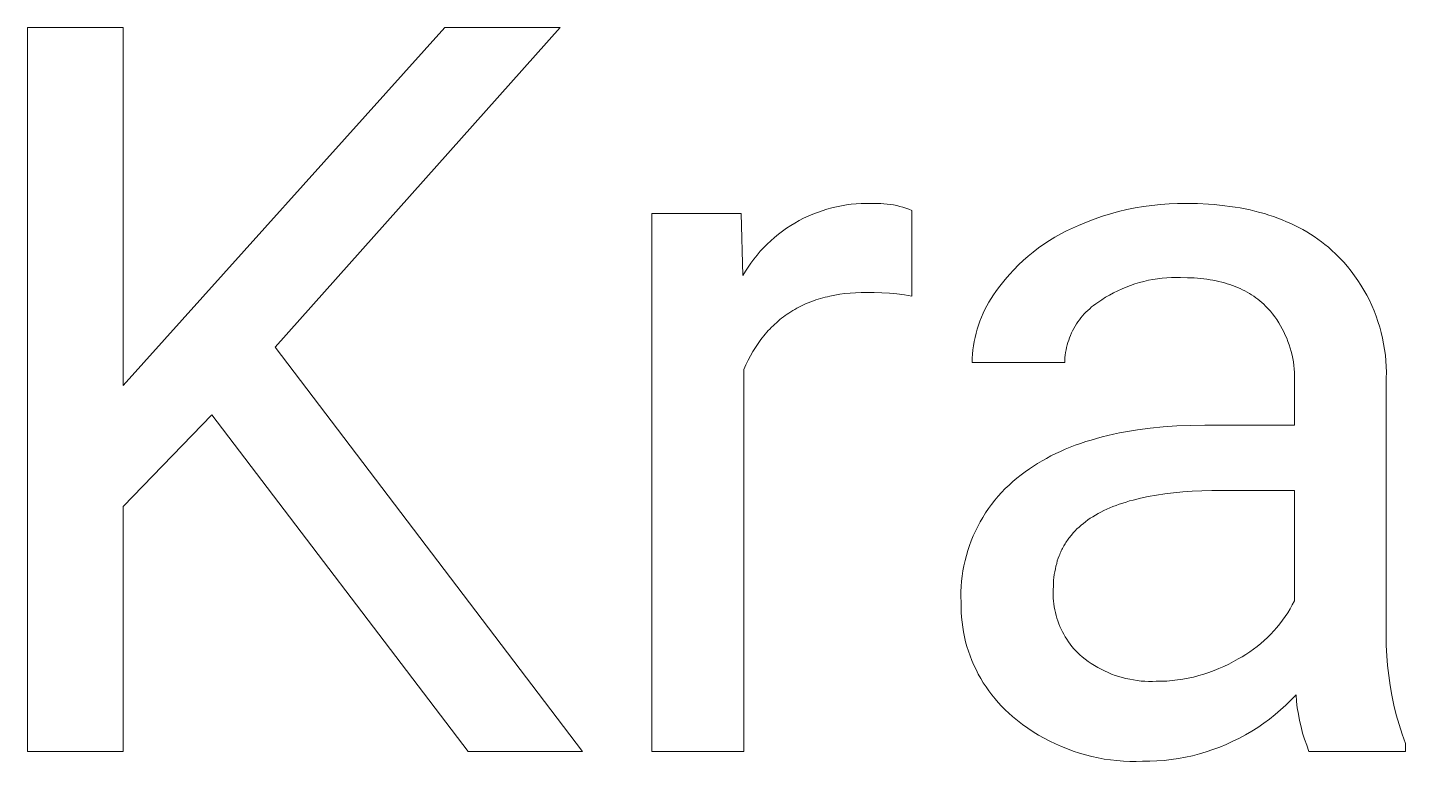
# Model space of a CAD drawing. Header units: millimetres. Extents: x 4001 to 9794, y -321 to 3726.
# Drawn here: x 8723.4 to 8827.8, y 135.6 to 191.2 of the extents above; entities that cross this region are included whole.
import ezdxf

# ---------------------------------------------------------------- set-up
doc = ezdxf.new("R2010")
doc.units = ezdxf.units.MM
doc.header["$MEASUREMENT"] = 0
doc.layers.add('Domyślny', color=7, linetype='Continuous', true_color=0x000000)

msp = doc.modelspace()

# ---------------------------------------------------------------- linework, layer by layer
at = {"layer": 'Domyślny', "color": 18, "lineweight": 15, "true_color": 0x000000}
for p, q in [((8723.38, 136.37), (8723.38, 191.21)), ((8723.38, 191.21), (8730.62, 191.21)), ((8730.62, 191.21), (8730.62, 164.09)), ((8730.62, 164.09), (8755, 191.21)), ((8763.74, 191.21), (8742.15, 167)), ((8755, 191.21), (8763.74, 191.21)), ((8783.57, 177.33), (8783.93, 177.45)), ((8783.93, 177.45), (8784.3, 177.55)), ((8784.3, 177.55), (8784.66, 177.63)), ((8784.66, 177.63), (8785.03, 177.71)), ((8785.03, 177.71), (8785.41, 177.77)), ((8785.41, 177.77), (8785.78, 177.82)), ((8785.78, 177.82), (8786.16, 177.85)), ((8786.16, 177.85), (8786.53, 177.87)), ((8786.53, 177.87), (8786.91, 177.88)), ((8786.91, 177.88), (8787.29, 177.88)), ((8787.29, 177.88), (8787.53, 177.89)), ((8787.53, 177.89), (8787.78, 177.89)), ((8787.78, 177.89), (8788.02, 177.88)), ((8788.02, 177.88), (8788.26, 177.86)), ((8788.26, 177.86), (8788.5, 177.84)), ((8788.5, 177.84), (8788.74, 177.81)), ((8788.74, 177.81), (8788.98, 177.77)), ((8788.98, 177.77), (8789.22, 177.72)), ((8789.22, 177.72), (8789.46, 177.66)), ((8789.46, 177.66), (8789.69, 177.6)), ((8789.69, 177.6), (8789.92, 177.52)), ((8789.92, 177.52), (8790.15, 177.44)), ((8790.15, 177.44), (8790.38, 177.36)), ((8806.66, 177.42), (8807.29, 177.55)), ((8807.29, 177.55), (8807.93, 177.65)), ((8807.93, 177.65), (8808.56, 177.74)), ((8808.56, 177.74), (8809.2, 177.81)), ((8809.2, 177.81), (8809.85, 177.85)), ((8809.85, 177.85), (8810.49, 177.88)), ((8810.49, 177.88), (8811.13, 177.88)), ((8811.13, 177.88), (8812, 177.87)), ((8812, 177.87), (8812.85, 177.83)), ((8812.85, 177.83), (8813.26, 177.8)), ((8813.26, 177.8), (8813.67, 177.76)), ((8813.67, 177.76), (8814.07, 177.71)), ((8814.07, 177.71), (8814.47, 177.66)), ((8814.47, 177.66), (8814.86, 177.6)), ((8814.86, 177.6), (8815.24, 177.54)), ((8815.24, 177.54), (8815.62, 177.47)), ((8815.62, 177.47), (8816, 177.39)), ((8770.68, 136.37), (8770.68, 177.12)), ((8770.68, 177.12), (8777.45, 177.12)), ((8777.45, 177.12), (8777.57, 172.42)), ((8781.19, 176.2), (8781.51, 176.4)), ((8781.51, 176.4), (8781.84, 176.59)), ((8781.84, 176.59), (8782.17, 176.76)), ((8782.17, 176.76), (8782.52, 176.92)), ((8782.52, 176.92), (8782.86, 177.07)), ((8782.86, 177.07), (8783.21, 177.21)), ((8783.21, 177.21), (8783.57, 177.33)), ((8790.38, 177.36), (8790.38, 170.87)), ((8802.99, 176.22), (8803.59, 176.47)), ((8803.59, 176.47), (8804.19, 176.7)), ((8804.19, 176.7), (8804.8, 176.91)), ((8804.8, 176.91), (8805.41, 177.1)), ((8805.41, 177.1), (8806.03, 177.27)), ((8806.03, 177.27), (8806.66, 177.42)), ((8816, 177.39), (8816.36, 177.3)), ((8816.36, 177.3), (8816.72, 177.21)), ((8816.72, 177.21), (8817.08, 177.11)), ((8817.08, 177.11), (8817.42, 177)), ((8817.42, 177), (8817.77, 176.89)), ((8817.77, 176.89), (8818.1, 176.77)), ((8818.1, 176.77), (8818.43, 176.64)), ((8818.43, 176.64), (8818.75, 176.5)), ((8818.75, 176.5), (8819.07, 176.36)), ((8779.97, 175.31), (8780.26, 175.55)), ((8780.26, 175.55), (8780.56, 175.78)), ((8780.56, 175.78), (8780.87, 176)), ((8780.87, 176), (8781.19, 176.2)), ((8801.21, 175.33), (8801.65, 175.58)), ((8801.65, 175.58), (8802.09, 175.81)), ((8802.09, 175.81), (8802.54, 176.02)), ((8802.54, 176.02), (8802.99, 176.22)), ((8819.07, 176.36), (8819.38, 176.21)), ((8819.38, 176.21), (8819.69, 176.06)), ((8819.69, 176.06), (8819.99, 175.9)), ((8819.99, 175.9), (8820.28, 175.73)), ((8820.28, 175.73), (8820.57, 175.55)), ((8820.57, 175.55), (8820.85, 175.37)), ((8820.85, 175.37), (8821.13, 175.18)), ((8778.89, 174.26), (8779.14, 174.53)), ((8779.14, 174.53), (8779.41, 174.8)), ((8779.41, 174.8), (8779.69, 175.06)), ((8779.69, 175.06), (8779.97, 175.31)), ((8799.57, 174.2), (8799.97, 174.51)), ((8799.97, 174.51), (8800.37, 174.79)), ((8800.37, 174.79), (8800.79, 175.07)), ((8800.79, 175.07), (8801.21, 175.33)), ((8821.13, 175.18), (8821.4, 174.98)), ((8821.4, 174.98), (8821.66, 174.78)), ((8821.66, 174.78), (8821.92, 174.57)), ((8821.92, 174.57), (8822.17, 174.35)), ((8822.17, 174.35), (8822.48, 174.05)), ((8777.96, 173.06), (8778.18, 173.37)), ((8778.18, 173.37), (8778.41, 173.67)), ((8778.41, 173.67), (8778.64, 173.97)), ((8778.64, 173.97), (8778.89, 174.26)), ((8798.45, 173.22), (8798.81, 173.56)), ((8798.81, 173.56), (8799.19, 173.89)), ((8799.19, 173.89), (8799.57, 174.2)), ((8822.48, 174.05), (8822.79, 173.75)), ((8822.79, 173.75), (8823.09, 173.43)), ((8823.09, 173.43), (8823.37, 173.1)), ((8777.57, 172.42), (8777.76, 172.74)), ((8777.76, 172.74), (8777.96, 173.06)), ((8797.44, 172.12), (8797.76, 172.49)), ((8797.76, 172.49), (8798.1, 172.86)), ((8798.1, 172.86), (8798.45, 173.22)), ((8809.68, 172.25), (8809.33, 172.22)), ((8810.03, 172.27), (8809.68, 172.25)), ((8810.38, 172.27), (8810.03, 172.27)), ((8810.73, 172.27), (8810.38, 172.27)), ((8811.25, 172.26), (8810.73, 172.27)), ((8811.76, 172.24), (8811.25, 172.26)), ((8812.01, 172.22), (8811.76, 172.24)), ((8823.37, 173.1), (8823.64, 172.76)), ((8823.64, 172.76), (8823.91, 172.41)), ((8823.91, 172.41), (8824.16, 172.05)), ((8796.55, 170.96), (8796.74, 171.22)), ((8796.74, 171.22), (8796.93, 171.48)), ((8796.93, 171.48), (8797.13, 171.73)), ((8797.13, 171.73), (8797.44, 172.12)), ((8805.97, 171.27), (8805.65, 171.11)), ((8806.29, 171.41), (8805.97, 171.27)), ((8806.61, 171.55), (8806.29, 171.41)), ((8806.94, 171.67), (8806.61, 171.55)), ((8807.27, 171.79), (8806.94, 171.67)), ((8807.61, 171.89), (8807.27, 171.79)), ((8807.95, 171.98), (8807.61, 171.89)), ((8808.29, 172.06), (8807.95, 171.98)), ((8808.63, 172.12), (8808.29, 172.06)), ((8808.98, 172.18), (8808.63, 172.12)), ((8809.33, 172.22), (8808.98, 172.18)), ((8812.25, 172.19), (8812.01, 172.22)), ((8812.49, 172.17), (8812.25, 172.19)), ((8812.72, 172.14), (8812.49, 172.17)), ((8812.96, 172.1), (8812.72, 172.14)), ((8813.18, 172.06), (8812.96, 172.1)), ((8813.41, 172.02), (8813.18, 172.06)), ((8813.63, 171.97), (8813.41, 172.02)), ((8813.84, 171.91), (8813.63, 171.97)), ((8814.05, 171.86), (8813.84, 171.91)), ((8814.26, 171.8), (8814.05, 171.86)), ((8814.46, 171.73), (8814.26, 171.8)), ((8814.66, 171.66), (8814.46, 171.73)), ((8814.86, 171.59), (8814.66, 171.66)), ((8815.05, 171.51), (8814.86, 171.59)), ((8815.24, 171.43), (8815.05, 171.51)), ((8815.42, 171.34), (8815.24, 171.43)), ((8815.6, 171.25), (8815.42, 171.34)), ((8815.77, 171.16), (8815.6, 171.25)), ((8824.16, 172.05), (8824.39, 171.69)), ((8824.39, 171.69), (8824.62, 171.32)), ((8824.62, 171.32), (8824.83, 170.94)), ((8782.11, 170.17), (8781.96, 170.1)), ((8782.27, 170.25), (8782.11, 170.17)), ((8782.43, 170.32), (8782.27, 170.25)), ((8782.6, 170.39), (8782.43, 170.32)), ((8782.76, 170.45), (8782.6, 170.39)), ((8782.93, 170.51), (8782.76, 170.45)), ((8783.1, 170.57), (8782.93, 170.51)), ((8783.27, 170.63), (8783.1, 170.57)), ((8783.45, 170.68), (8783.27, 170.63)), ((8783.62, 170.73), (8783.45, 170.68)), ((8783.8, 170.78), (8783.62, 170.73)), ((8783.98, 170.82), (8783.8, 170.78)), ((8784.16, 170.86), (8783.98, 170.82)), ((8784.53, 170.94), (8784.16, 170.86)), ((8784.92, 171), (8784.53, 170.94)), ((8785.3, 171.05), (8784.92, 171)), ((8785.7, 171.09), (8785.3, 171.05)), ((8786.11, 171.12), (8785.7, 171.09)), ((8786.52, 171.14), (8786.11, 171.12)), ((8786.94, 171.14), (8786.52, 171.14)), ((8787.52, 171.14), (8786.94, 171.14)), ((8788.09, 171.12), (8787.52, 171.14)), ((8788.67, 171.09), (8788.09, 171.12)), ((8789.24, 171.03), (8788.67, 171.09)), ((8789.81, 170.96), (8789.24, 171.03)), ((8790.38, 170.87), (8789.81, 170.96)), ((8796.06, 170.13), (8796.21, 170.41)), ((8796.21, 170.41), (8796.38, 170.69)), ((8796.38, 170.69), (8796.55, 170.96)), ((8804.14, 170.16), (8803.99, 170.04)), ((8804.3, 170.27), (8804.14, 170.16)), ((8804.46, 170.38), (8804.3, 170.27)), ((8804.75, 170.58), (8804.46, 170.38)), ((8805.04, 170.77), (8804.75, 170.58)), ((8805.35, 170.94), (8805.04, 170.77)), ((8805.65, 171.11), (8805.35, 170.94)), ((8815.94, 171.06), (8815.77, 171.16)), ((8816.11, 170.95), (8815.94, 171.06)), ((8816.27, 170.85), (8816.11, 170.95)), ((8816.43, 170.73), (8816.27, 170.85)), ((8816.59, 170.62), (8816.43, 170.73)), ((8816.74, 170.5), (8816.59, 170.62)), ((8816.89, 170.37), (8816.74, 170.5)), ((8817.03, 170.24), (8816.89, 170.37)), ((8817.17, 170.11), (8817.03, 170.24)), ((8824.83, 170.94), (8825.03, 170.55)), ((8825.03, 170.55), (8825.21, 170.15)), ((8825.21, 170.15), (8825.38, 169.75)), ((8780.5, 169.18), (8780.37, 169.08)), ((8780.64, 169.29), (8780.5, 169.18)), ((8780.78, 169.39), (8780.64, 169.29)), ((8780.92, 169.49), (8780.78, 169.39)), ((8781.06, 169.58), (8780.92, 169.49)), ((8781.2, 169.68), (8781.06, 169.58)), ((8781.35, 169.77), (8781.2, 169.68)), ((8781.5, 169.85), (8781.35, 169.77)), ((8781.65, 169.94), (8781.5, 169.85)), ((8781.8, 170.02), (8781.65, 169.94)), ((8781.96, 170.1), (8781.8, 170.02)), ((8795.53, 168.96), (8795.65, 169.26)), ((8795.65, 169.26), (8795.77, 169.56)), ((8795.77, 169.56), (8795.91, 169.85)), ((8795.91, 169.85), (8796.06, 170.13)), ((8803.18, 169.21), (8803.06, 169.06)), ((8803.3, 169.36), (8803.18, 169.21)), ((8803.43, 169.51), (8803.3, 169.36)), ((8803.56, 169.65), (8803.43, 169.51)), ((8803.7, 169.78), (8803.56, 169.65)), ((8803.84, 169.91), (8803.7, 169.78)), ((8803.99, 170.04), (8803.84, 169.91)), ((8817.35, 169.91), (8817.17, 170.11)), ((8817.53, 169.71), (8817.35, 169.91)), ((8817.7, 169.51), (8817.53, 169.71)), ((8817.86, 169.29), (8817.7, 169.51)), ((8818.01, 169.08), (8817.86, 169.29)), ((8825.38, 169.75), (8825.54, 169.35)), ((8825.54, 169.35), (8825.68, 168.94)), ((8779.38, 168.12), (8779.26, 167.98)), ((8779.49, 168.25), (8779.38, 168.12)), ((8779.61, 168.37), (8779.49, 168.25)), ((8779.73, 168.5), (8779.61, 168.37)), ((8779.86, 168.62), (8779.73, 168.5)), ((8779.98, 168.74), (8779.86, 168.62)), ((8780.11, 168.85), (8779.98, 168.74)), ((8780.24, 168.97), (8780.11, 168.85)), ((8780.37, 169.08), (8780.24, 168.97)), ((8795.24, 168.05), (8795.33, 168.36)), ((8795.33, 168.36), (8795.42, 168.66)), ((8795.42, 168.66), (8795.53, 168.96)), ((8802.47, 168.07), (8802.39, 167.89)), ((8802.55, 168.24), (8802.47, 168.07)), ((8802.64, 168.41), (8802.55, 168.24)), ((8802.74, 168.58), (8802.64, 168.41)), ((8802.84, 168.75), (8802.74, 168.58)), ((8802.95, 168.91), (8802.84, 168.75)), ((8803.06, 169.06), (8802.95, 168.91)), ((8818.16, 168.85), (8818.01, 169.08)), ((8818.29, 168.62), (8818.16, 168.85)), ((8818.42, 168.39), (8818.29, 168.62)), ((8818.55, 168.16), (8818.42, 168.39)), ((8818.66, 167.91), (8818.55, 168.16)), ((8825.68, 168.94), (8825.81, 168.52)), ((8825.81, 168.52), (8825.93, 168.1)), ((8825.93, 168.1), (8826.03, 167.68)), ((8778.62, 167.13), (8778.52, 166.98)), ((8778.72, 167.28), (8778.62, 167.13)), ((8778.83, 167.43), (8778.72, 167.28)), ((8778.93, 167.57), (8778.83, 167.43)), ((8779.04, 167.71), (8778.93, 167.57)), ((8779.15, 167.85), (8779.04, 167.71)), ((8779.26, 167.98), (8779.15, 167.85)), ((8795, 166.79), (8795.04, 167.1)), ((8795.04, 167.1), (8795.1, 167.42)), ((8795.1, 167.42), (8795.16, 167.73)), ((8795.16, 167.73), (8795.24, 168.05)), ((8802.14, 167.16), (8802.09, 166.97)), ((8802.19, 167.35), (8802.14, 167.16)), ((8802.25, 167.53), (8802.19, 167.35)), ((8802.32, 167.71), (8802.25, 167.53)), ((8802.39, 167.89), (8802.32, 167.71)), ((8818.77, 167.67), (8818.66, 167.91)), ((8818.86, 167.42), (8818.77, 167.67)), ((8818.95, 167.17), (8818.86, 167.42)), ((8819.03, 166.92), (8818.95, 167.17)), ((8826.03, 167.68), (8826.11, 167.25)), ((8826.11, 167.25), (8826.18, 166.82)), ((8742.15, 167), (8765.43, 136.37)), ((8777.97, 166), (8777.8, 165.66)), ((8778.15, 166.34), (8777.97, 166)), ((8778.33, 166.66), (8778.15, 166.34)), ((8778.42, 166.82), (8778.33, 166.66)), ((8778.52, 166.98), (8778.42, 166.82)), ((8794.93, 165.83), (8794.94, 166.15)), ((8794.94, 166.15), (8794.96, 166.47)), ((8794.96, 166.47), (8795, 166.79)), ((8801.96, 166.02), (8801.95, 165.83)), ((8801.97, 166.21), (8801.96, 166.02)), ((8801.99, 166.4), (8801.97, 166.21)), ((8802.02, 166.6), (8801.99, 166.4)), ((8802.05, 166.79), (8802.02, 166.6)), ((8802.09, 166.97), (8802.05, 166.79)), ((8819.11, 166.66), (8819.03, 166.92)), ((8819.17, 166.4), (8819.11, 166.66)), ((8819.22, 166.14), (8819.17, 166.4)), ((8819.27, 165.88), (8819.22, 166.14)), ((8826.18, 166.82), (8826.24, 166.39)), ((8826.24, 166.39), (8826.28, 165.95)), ((8777.8, 165.66), (8777.65, 165.3)), ((8777.65, 165.3), (8777.65, 136.37)), ((8801.95, 165.83), (8794.93, 165.83)), ((8819.3, 165.61), (8819.27, 165.88)), ((8819.33, 165.35), (8819.3, 165.61)), ((8819.35, 165.08), (8819.33, 165.35)), ((8819.36, 164.82), (8819.35, 165.08)), ((8826.28, 165.95), (8826.31, 165.52)), ((8826.31, 165.52), (8826.32, 165.09)), ((8826.32, 165.09), (8826.31, 164.65)), ((8819.35, 164.28), (8819.36, 164.55)), ((8819.35, 161.08), (8819.35, 164.28)), ((8819.36, 164.55), (8819.36, 164.82)), ((8826.31, 164.65), (8826.31, 145.9)), ((8737.33, 161.87), (8730.62, 154.91)), ((8756.77, 136.37), (8737.33, 161.87)), ((8807.47, 160.74), (8808.43, 160.86)), ((8808.43, 160.86), (8809.42, 160.96)), ((8809.42, 160.96), (8810.44, 161.03)), ((8810.44, 161.03), (8811.48, 161.07)), ((8811.48, 161.07), (8812.56, 161.08)), ((8812.56, 161.08), (8819.35, 161.08)), ((8802.75, 159.56), (8803.14, 159.7)), ((8803.14, 159.7), (8803.54, 159.84)), ((8803.54, 159.84), (8803.95, 159.96)), ((8803.95, 159.96), (8804.36, 160.08)), ((8804.36, 160.08), (8804.78, 160.2)), ((8804.78, 160.2), (8805.21, 160.31)), ((8805.21, 160.31), (8805.65, 160.41)), ((8805.65, 160.41), (8806.09, 160.5)), ((8806.09, 160.5), (8806.55, 160.58)), ((8806.55, 160.58), (8807.47, 160.74)), ((8800.57, 158.57), (8800.91, 158.75)), ((8800.91, 158.75), (8801.27, 158.93)), ((8801.27, 158.93), (8801.63, 159.1)), ((8801.63, 159.1), (8801.99, 159.26)), ((8801.99, 159.26), (8802.37, 159.41)), ((8802.37, 159.41), (8802.75, 159.56)), ((8798.96, 157.55), (8799.27, 157.77)), ((8799.27, 157.77), (8799.58, 157.98)), ((8799.58, 157.98), (8799.9, 158.18)), ((8799.9, 158.18), (8800.23, 158.38)), ((8800.23, 158.38), (8800.57, 158.57)), ((8797.73, 156.55), (8798.03, 156.82)), ((8798.03, 156.82), (8798.33, 157.07)), ((8798.33, 157.07), (8798.64, 157.32)), ((8798.64, 157.32), (8798.96, 157.55)), ((8796.65, 155.4), (8796.91, 155.7)), ((8796.91, 155.7), (8797.17, 155.99)), ((8797.17, 155.99), (8797.45, 156.28)), ((8797.45, 156.28), (8797.73, 156.55)), ((8807.7, 155.55), (8807.13, 155.41)), ((8808.28, 155.68), (8807.7, 155.55)), ((8808.9, 155.79), (8808.28, 155.68)), ((8809.54, 155.88), (8808.9, 155.79)), ((8810.2, 155.96), (8809.54, 155.88)), ((8810.89, 156.03), (8810.2, 155.96)), ((8811.6, 156.08), (8810.89, 156.03)), ((8812.34, 156.11), (8811.6, 156.08)), ((8813.1, 156.14), (8812.34, 156.11)), ((8813.89, 156.14), (8813.1, 156.14)), ((8819.35, 156.14), (8813.89, 156.14)), ((8819.35, 147.77), (8819.35, 156.14)), ((8730.62, 154.91), (8730.62, 136.37)), ((8795.96, 154.44), (8796.18, 154.76)), ((8796.18, 154.76), (8796.41, 155.08)), ((8796.41, 155.08), (8796.65, 155.4)), ((8804.69, 154.5), (8804.49, 154.39)), ((8804.91, 154.61), (8804.69, 154.5)), ((8805.13, 154.71), (8804.91, 154.61)), ((8805.36, 154.81), (8805.13, 154.71)), ((8805.6, 154.91), (8805.36, 154.81)), ((8805.84, 155), (8805.6, 154.91)), ((8806.08, 155.09), (8805.84, 155)), ((8806.34, 155.18), (8806.08, 155.09)), ((8806.6, 155.26), (8806.34, 155.18)), ((8806.86, 155.34), (8806.6, 155.26)), ((8807.13, 155.41), (8806.86, 155.34)), ((8795.36, 153.41), (8795.55, 153.76)), ((8795.55, 153.76), (8795.75, 154.1)), ((8795.75, 154.1), (8795.96, 154.44)), ((8803.19, 153.5), (8803.04, 153.36)), ((8803.36, 153.64), (8803.19, 153.5)), ((8803.53, 153.77), (8803.36, 153.64)), ((8803.71, 153.9), (8803.53, 153.77)), ((8803.89, 154.03), (8803.71, 153.9)), ((8804.09, 154.15), (8803.89, 154.03)), ((8804.28, 154.27), (8804.09, 154.15)), ((8804.49, 154.39), (8804.28, 154.27)), ((8794.87, 152.33), (8795.02, 152.69)), ((8795.02, 152.69), (8795.18, 153.05)), ((8795.18, 153.05), (8795.36, 153.41)), ((8802.21, 152.44), (8802.15, 152.36)), ((8802.27, 152.52), (8802.21, 152.44)), ((8802.33, 152.6), (8802.27, 152.52)), ((8802.4, 152.68), (8802.33, 152.6)), ((8802.46, 152.76), (8802.4, 152.68)), ((8802.59, 152.92), (8802.46, 152.76)), ((8802.74, 153.07), (8802.59, 152.92)), ((8802.88, 153.22), (8802.74, 153.07)), ((8803.04, 153.36), (8802.88, 153.22)), ((8794.5, 151.2), (8794.61, 151.58)), ((8794.61, 151.58), (8794.74, 151.96)), ((8794.74, 151.96), (8794.87, 152.33)), ((8801.61, 151.38), (8801.57, 151.29)), ((8801.65, 151.48), (8801.61, 151.38)), ((8801.69, 151.57), (8801.65, 151.48)), ((8801.74, 151.66), (8801.69, 151.57)), ((8801.79, 151.75), (8801.74, 151.66)), ((8801.83, 151.84), (8801.79, 151.75)), ((8801.88, 151.93), (8801.83, 151.84)), ((8801.93, 152.02), (8801.88, 151.93)), ((8801.99, 152.1), (8801.93, 152.02)), ((8802.04, 152.19), (8801.99, 152.1)), ((8802.09, 152.27), (8802.04, 152.19)), ((8802.15, 152.36), (8802.09, 152.27)), ((8794.24, 150.04), (8794.32, 150.43)), ((8794.32, 150.43), (8794.4, 150.82)), ((8794.4, 150.82), (8794.5, 151.2)), ((8801.28, 150.4), (8801.24, 150.19)), ((8801.34, 150.61), (8801.28, 150.4)), ((8801.39, 150.81), (8801.34, 150.61)), ((8801.46, 151), (8801.39, 150.81)), ((8801.53, 151.19), (8801.46, 151)), ((8801.57, 151.29), (8801.53, 151.19)), ((8794.14, 149.26), (8794.19, 149.65)), ((8794.19, 149.65), (8794.24, 150.04)), ((8801.11, 149.33), (8801.09, 149.1)), ((8801.13, 149.55), (8801.11, 149.33)), ((8801.16, 149.77), (8801.13, 149.55)), ((8801.19, 149.98), (8801.16, 149.77)), ((8801.24, 150.19), (8801.19, 149.98)), ((8794.09, 148.47), (8794.11, 148.86)), ((8794.09, 148.07), (8794.09, 148.47)), ((8794.11, 148.86), (8794.14, 149.26)), ((8801.09, 148.87), (8801.08, 148.64)), ((8801.08, 148.64), (8801.08, 148.42)), ((8801.08, 148.42), (8801.08, 148.2)), ((8801.09, 149.1), (8801.09, 148.87)), ((8794.1, 147.67), (8794.09, 148.07)), ((8794.1, 147.3), (8794.1, 147.67)), ((8794.11, 146.92), (8794.1, 147.3)), ((8801.08, 148.2), (8801.08, 147.98)), ((8801.08, 147.98), (8801.1, 147.76)), ((8801.1, 147.76), (8801.12, 147.54)), ((8801.12, 147.54), (8801.16, 147.32)), ((8801.16, 147.32), (8801.19, 147.1)), ((8819.02, 147.16), (8819.19, 147.46)), ((8819.19, 147.46), (8819.35, 147.77)), ((8794.13, 146.54), (8794.11, 146.92)), ((8794.17, 146.17), (8794.13, 146.54)), ((8794.22, 145.79), (8794.17, 146.17)), ((8801.19, 147.1), (8801.24, 146.88)), ((8801.24, 146.88), (8801.3, 146.67)), ((8801.3, 146.67), (8801.36, 146.46)), ((8801.36, 146.46), (8801.43, 146.25)), ((8801.43, 146.25), (8801.5, 146.04)), ((8818.24, 146.02), (8818.45, 146.3)), ((8818.45, 146.3), (8818.65, 146.58)), ((8818.65, 146.58), (8818.84, 146.87)), ((8818.84, 146.87), (8819.02, 147.16)), ((8794.28, 145.42), (8794.22, 145.79)), ((8794.36, 145.05), (8794.28, 145.42)), ((8801.5, 146.04), (8801.58, 145.83)), ((8801.58, 145.83), (8801.67, 145.63)), ((8801.67, 145.63), (8801.77, 145.43)), ((8801.77, 145.43), (8801.88, 145.24)), ((8801.88, 145.24), (8801.99, 145.05)), ((8817.31, 145), (8817.56, 145.24)), ((8817.56, 145.24), (8817.79, 145.5)), ((8817.79, 145.5), (8818.02, 145.76)), ((8818.02, 145.76), (8818.24, 146.02)), ((8826.31, 145.9), (8826.3, 145.14)), ((8826.3, 145.14), (8826.31, 144.38)), ((8794.44, 144.68), (8794.36, 145.05)), ((8794.54, 144.32), (8794.44, 144.68)), ((8794.66, 143.96), (8794.54, 144.32)), ((8801.99, 145.05), (8802.1, 144.86)), ((8802.1, 144.86), (8802.23, 144.67)), ((8802.23, 144.67), (8802.36, 144.5)), ((8802.36, 144.5), (8802.49, 144.32)), ((8802.49, 144.32), (8802.64, 144.15)), ((8802.64, 144.15), (8802.79, 143.99)), ((8815.97, 143.91), (8816.26, 144.11)), ((8816.26, 144.11), (8816.53, 144.32)), ((8816.53, 144.32), (8816.8, 144.54)), ((8816.8, 144.54), (8817.06, 144.76)), ((8817.06, 144.76), (8817.31, 145)), ((8826.31, 144.38), (8826.34, 143.62)), ((8794.78, 143.6), (8794.66, 143.96)), ((8794.92, 143.25), (8794.78, 143.6)), ((8795.07, 142.9), (8794.92, 143.25)), ((8802.79, 143.99), (8802.94, 143.83)), ((8802.94, 143.83), (8803.1, 143.68)), ((8803.1, 143.68), (8803.26, 143.53)), ((8803.26, 143.53), (8803.49, 143.35)), ((8803.49, 143.35), (8803.72, 143.18)), ((8803.72, 143.18), (8803.96, 143.02)), ((8803.96, 143.02), (8804.2, 142.87)), ((8814.37, 142.98), (8814.73, 143.17)), ((8814.73, 143.17), (8815.09, 143.37)), ((8815.09, 143.37), (8815.39, 143.54)), ((8815.39, 143.54), (8815.68, 143.72)), ((8815.68, 143.72), (8815.97, 143.91)), ((8826.34, 143.62), (8826.4, 142.87)), ((8795.23, 142.56), (8795.07, 142.9)), ((8795.4, 142.23), (8795.23, 142.56)), ((8795.59, 141.9), (8795.4, 142.23)), ((8804.2, 142.87), (8804.45, 142.72)), ((8804.45, 142.72), (8804.71, 142.59)), ((8804.71, 142.59), (8804.96, 142.46)), ((8804.96, 142.46), (8805.23, 142.34)), ((8805.23, 142.34), (8805.49, 142.23)), ((8805.49, 142.23), (8805.76, 142.13)), ((8805.76, 142.13), (8806.04, 142.04)), ((8806.04, 142.04), (8806.31, 141.96)), ((8806.31, 141.96), (8806.59, 141.89)), ((8811.3, 141.92), (8811.7, 142)), ((8811.7, 142), (8812.1, 142.11)), ((8812.1, 142.11), (8812.49, 142.22)), ((8812.49, 142.22), (8812.87, 142.35)), ((8812.87, 142.35), (8813.26, 142.49)), ((8813.26, 142.49), (8813.63, 142.64)), ((8813.63, 142.64), (8814.01, 142.8)), ((8814.01, 142.8), (8814.37, 142.98)), ((8826.4, 142.87), (8826.49, 142.11)), ((8826.49, 142.11), (8826.6, 141.36)), ((8795.78, 141.57), (8795.59, 141.9)), ((8795.99, 141.26), (8795.78, 141.57)), ((8796.2, 140.95), (8795.99, 141.26)), ((8796.43, 140.65), (8796.2, 140.95)), ((8806.59, 141.89), (8806.87, 141.83)), ((8806.87, 141.83), (8807.16, 141.78)), ((8807.16, 141.78), (8807.44, 141.74)), ((8807.44, 141.74), (8807.73, 141.7)), ((8807.73, 141.7), (8808.01, 141.68)), ((8808.01, 141.68), (8808.3, 141.67)), ((8808.3, 141.67), (8808.59, 141.67)), ((8808.59, 141.67), (8808.88, 141.68)), ((8808.88, 141.68), (8809.28, 141.68)), ((8809.28, 141.68), (8809.69, 141.7)), ((8809.69, 141.7), (8810.1, 141.74)), ((8810.1, 141.74), (8810.5, 141.78)), ((8810.5, 141.78), (8810.9, 141.84)), ((8810.9, 141.84), (8811.3, 141.92)), ((8826.6, 141.36), (8826.73, 140.62)), ((8796.67, 140.35), (8796.43, 140.65)), ((8796.91, 140.07), (8796.67, 140.35)), ((8797.17, 139.79), (8796.91, 140.07)), ((8818.7, 139.88), (8818.3, 139.51)), ((8819.09, 140.26), (8818.7, 139.88)), ((8819.47, 140.65), (8819.09, 140.26)), ((8819.51, 140.16), (8819.47, 140.65)), ((8819.57, 139.68), (8819.51, 140.16)), ((8826.73, 140.62), (8826.89, 139.87)), ((8826.89, 139.87), (8827.07, 139.14)), ((8797.44, 139.52), (8797.17, 139.79)), ((8797.71, 139.26), (8797.44, 139.52)), ((8798, 139.01), (8797.71, 139.26)), ((8798.37, 138.71), (8798, 139.01)), ((8817.46, 138.82), (8817.03, 138.5)), ((8817.89, 139.16), (8817.46, 138.82)), ((8818.3, 139.51), (8817.89, 139.16)), ((8819.65, 139.19), (8819.57, 139.68)), ((8819.74, 138.71), (8819.65, 139.19)), ((8827.07, 139.14), (8827.28, 138.41)), ((8798.76, 138.41), (8798.37, 138.71)), ((8799.15, 138.13), (8798.76, 138.41)), ((8799.55, 137.86), (8799.15, 138.13)), ((8799.97, 137.6), (8799.55, 137.86)), ((8816.12, 137.9), (8815.65, 137.63)), ((8816.58, 138.19), (8816.12, 137.9)), ((8817.03, 138.5), (8816.58, 138.19)), ((8819.85, 138.24), (8819.74, 138.71)), ((8819.97, 137.76), (8819.85, 138.24)), ((8827.28, 138.41), (8827.51, 137.68)), ((8800.39, 137.36), (8799.97, 137.6)), ((8800.82, 137.14), (8800.39, 137.36)), ((8801.25, 136.93), (8800.82, 137.14)), ((8801.7, 136.73), (8801.25, 136.93)), ((8814.19, 136.9), (8813.69, 136.69)), ((8814.69, 137.13), (8814.19, 136.9)), ((8815.18, 137.37), (8814.69, 137.13)), ((8815.65, 137.63), (8815.18, 137.37)), ((8820.12, 137.29), (8819.97, 137.76)), ((8820.28, 136.83), (8820.12, 137.29)), ((8820.45, 136.37), (8820.28, 136.83)), ((8827.51, 137.68), (8827.76, 136.97)), ((8827.76, 136.97), (8827.76, 136.37)), ((8730.62, 136.37), (8723.38, 136.37)), ((8765.43, 136.37), (8756.77, 136.37)), ((8777.65, 136.37), (8770.68, 136.37)), ((8802.15, 136.55), (8801.7, 136.73)), ((8802.6, 136.38), (8802.15, 136.55)), ((8803.06, 136.23), (8802.6, 136.38)), ((8803.53, 136.1), (8803.06, 136.23)), ((8804, 135.98), (8803.53, 136.1)), ((8804.48, 135.88), (8804, 135.98)), ((8804.95, 135.79), (8804.48, 135.88)), ((8805.43, 135.72), (8804.95, 135.79)), ((8805.91, 135.67), (8805.43, 135.72)), ((8810.02, 135.75), (8809.48, 135.69)), ((8810.56, 135.83), (8810.02, 135.75)), ((8811.09, 135.93), (8810.56, 135.83)), ((8811.62, 136.04), (8811.09, 135.93)), ((8812.15, 136.18), (8811.62, 136.04)), ((8812.67, 136.33), (8812.15, 136.18)), ((8813.18, 136.51), (8812.67, 136.33)), ((8813.69, 136.69), (8813.18, 136.51)), ((8827.76, 136.37), (8820.45, 136.37)), ((8806.4, 135.63), (8805.91, 135.67)), ((8806.88, 135.61), (8806.4, 135.63)), ((8807.37, 135.61), (8806.88, 135.61)), ((8807.85, 135.62), (8807.37, 135.61)), ((8808.4, 135.62), (8807.85, 135.62)), ((8808.94, 135.65), (8808.4, 135.62)), ((8809.48, 135.69), (8808.94, 135.65))]:
    msp.add_line(p, q, dxfattribs=at)

doc.saveas('drawing.dxf')
